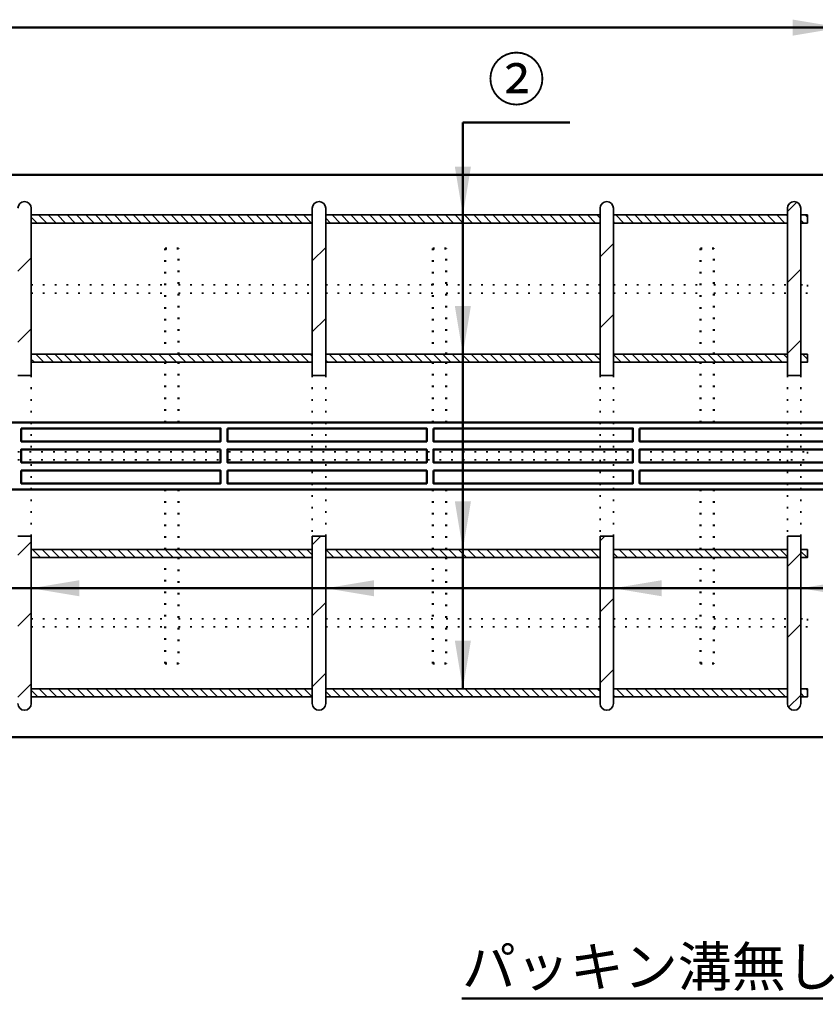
# Model space of a CAD drawing. Units: millimetres, scale not verified. Extents: x -2102 to 2102, y -1485 to 1485.
# Drawn here: x 1202 to 1796, y 299 to 1030 of the extents above; entities that cross this region are included whole.
import ezdxf
from ezdxf.enums import TextEntityAlignment as Align

# ---------------------------------------------------------------- set-up
doc = ezdxf.new("R2010")
doc.units = ezdxf.units.MM
doc.header["$LTSCALE"] = 5
doc.linetypes.add('DOTTED', pattern=[1.75, 0.25, -1.5])
doc.layers.add('0-0_V-nasSTD', color=7, linetype='Continuous', lineweight=35)
doc.layers.add('0-1_0', color=7, linetype='Continuous', lineweight=50)
doc.styles.add('ＭＳ ゴシック', font='')
doc.styles.get('ＭＳ ゴシック').set_extended_font_data('MS Gothic')

msp = doc.modelspace()

# ---------------------------------------------------------------- linework, layer by layer
at = {"layer": '0-0_V-nasSTD', "lineweight": 50}
for p, q in [((1532.814, 953.351), (1532.814, 530.351)), ((815.314, 605.493), (1918.314, 605.493))]:
    msp.add_line(p, q, dxfattribs=at)
at = {"layer": '0-0_V-nasSTD'}
for p, q in [((1775.314, 886.936), (1782.312, 893.934)), ((1210.314, 889.351), (1210.314, 764.351)), ((1420.314, 889.351), (1420.314, 764.351)), ((1430.314, 889.351), (1430.314, 764.351)), ((1635.314, 889.351), (1635.314, 764.351)), ((1645.314, 889.351), (1645.314, 764.351)), ((1775.314, 889.351), (1775.314, 764.351)), ((1785.314, 889.351), (1785.314, 764.351)), ((1210.314, 884.351), (1420.314, 884.351)), ((1210.314, 882.795), (1214.758, 878.351)), ((1210.314, 878.351), (1420.314, 878.351)), ((1215.829, 884.351), (1221.829, 878.351)), ((1222.9, 884.351), (1228.9, 878.351)), ((1229.971, 884.351), (1235.971, 878.351)), ((1237.042, 884.351), (1243.042, 878.351)), ((1244.113, 884.351), (1250.113, 878.351)), ((1251.184, 884.351), (1257.184, 878.351)), ((1258.256, 884.351), (1264.256, 878.351)), ((1265.327, 884.351), (1271.327, 878.351)), ((1272.398, 884.351), (1278.398, 878.351)), ((1279.469, 884.351), (1285.469, 878.351)), ((1286.54, 884.351), (1292.54, 878.351)), ((1293.611, 884.351), (1299.611, 878.351)), ((1300.682, 884.351), (1306.682, 878.351)), ((1307.753, 884.351), (1313.753, 878.351)), ((1314.824, 884.351), (1320.824, 878.351)), ((1321.895, 884.351), (1327.895, 878.351)), ((1328.966, 884.351), (1334.966, 878.351)), ((1336.037, 884.351), (1342.037, 878.351)), ((1343.108, 884.351), (1349.108, 878.351)), ((1350.179, 884.351), (1356.179, 878.351)), ((1357.251, 884.351), (1363.251, 878.351)), ((1364.322, 884.351), (1370.322, 878.351)), ((1371.393, 884.351), (1377.393, 878.351)), ((1378.464, 884.351), (1384.464, 878.351)), ((1385.535, 884.351), (1391.535, 878.351)), ((1392.606, 884.351), (1398.606, 878.351)), ((1399.677, 884.351), (1405.677, 878.351)), ((1406.748, 884.351), (1412.748, 878.351)), ((1413.819, 884.351), (1419.819, 878.351)), ((1430.314, 884.351), (1635.314, 884.351)), ((1430.314, 881.998), (1433.961, 878.351)), ((1430.314, 878.351), (1635.314, 878.351)), ((1435.032, 884.351), (1441.032, 878.351)), ((1442.103, 884.351), (1448.103, 878.351)), ((1449.174, 884.351), (1455.174, 878.351)), ((1456.245, 884.351), (1462.245, 878.351)), ((1463.317, 884.351), (1469.317, 878.351)), ((1470.388, 884.351), (1476.388, 878.351)), ((1477.459, 884.351), (1483.459, 878.351)), ((1484.53, 884.351), (1490.53, 878.351)), ((1491.601, 884.351), (1497.601, 878.351)), ((1498.672, 884.351), (1504.672, 878.351)), ((1505.743, 884.351), (1511.743, 878.351)), ((1512.814, 884.351), (1518.814, 878.351)), ((1519.885, 884.351), (1525.885, 878.351)), ((1526.956, 884.351), (1532.956, 878.351)), ((1534.027, 884.351), (1540.027, 878.351)), ((1541.098, 884.351), (1547.098, 878.351)), ((1548.169, 884.351), (1554.169, 878.351)), ((1555.24, 884.351), (1561.24, 878.351)), ((1562.311, 884.351), (1568.311, 878.351)), ((1569.383, 884.351), (1575.383, 878.351)), ((1576.454, 884.351), (1582.454, 878.351)), ((1583.525, 884.351), (1589.525, 878.351)), ((1590.596, 884.351), (1596.596, 878.351)), ((1597.667, 884.351), (1603.667, 878.351)), ((1604.738, 884.351), (1610.738, 878.351)), ((1611.809, 884.351), (1617.809, 878.351)), ((1618.88, 884.351), (1624.88, 878.351)), ((1625.951, 884.351), (1631.951, 878.351)), ((1633.022, 884.351), (1635.314, 882.059)), ((1645.314, 884.351), (1775.314, 884.351)), ((1645.314, 879.13), (1646.093, 878.351)), ((1645.314, 878.351), (1775.314, 878.351)), ((1647.164, 884.351), (1653.164, 878.351)), ((1654.235, 884.351), (1660.235, 878.351)), ((1661.306, 884.351), (1667.306, 878.351)), ((1668.377, 884.351), (1674.377, 878.351)), ((1675.449, 884.351), (1681.449, 878.351)), ((1682.52, 884.351), (1688.52, 878.351)), ((1689.591, 884.351), (1695.591, 878.351)), ((1696.662, 884.351), (1702.662, 878.351)), ((1703.733, 884.351), (1709.733, 878.351)), ((1710.804, 884.351), (1716.804, 878.351)), ((1717.875, 884.351), (1723.875, 878.351)), ((1724.946, 884.351), (1730.946, 878.351)), ((1732.017, 884.351), (1738.017, 878.351)), ((1739.088, 884.351), (1745.088, 878.351)), ((1746.159, 884.351), (1752.159, 878.351)), ((1753.23, 884.351), (1759.23, 878.351)), ((1760.301, 884.351), (1766.301, 878.351)), ((1767.372, 884.351), (1773.372, 878.351)), ((1774.444, 884.351), (1775.314, 883.481)), ((1785.314, 880.552), (1787.515, 878.351)), ((1788.586, 884.351), (1790.314, 882.623)), ((1635.314, 853.002), (1645.314, 863.002)), ((1420.314, 850.134), (1430.314, 860.134)), ((1200.314, 842.266), (1210.314, 852.266)), ((1775.314, 833.903), (1785.314, 843.903)), ((1420.314, 797.101), (1430.314, 807.101)), ((1635.314, 799.969), (1645.314, 809.969)), ((1200.314, 789.233), (1210.314, 799.233)), ((1775.314, 780.87), (1785.314, 790.87)), ((1210.314, 780.351), (1420.314, 780.351)), ((1210.314, 776.729), (1212.692, 774.351)), ((1213.763, 780.351), (1219.763, 774.351)), ((1220.834, 780.351), (1226.834, 774.351)), ((1227.905, 780.351), (1233.905, 774.351)), ((1234.976, 780.351), (1240.976, 774.351)), ((1242.047, 780.351), (1248.047, 774.351)), ((1249.118, 780.351), (1255.118, 774.351)), ((1256.19, 780.351), (1262.19, 774.351)), ((1263.261, 780.351), (1269.261, 774.351)), ((1270.332, 780.351), (1276.332, 774.351)), ((1277.403, 780.351), (1283.403, 774.351)), ((1284.474, 780.351), (1290.474, 774.351)), ((1291.545, 780.351), (1297.545, 774.351)), ((1298.616, 780.351), (1304.616, 774.351)), ((1305.687, 780.351), (1311.687, 774.351)), ((1312.758, 780.351), (1318.758, 774.351)), ((1319.829, 780.351), (1325.829, 774.351)), ((1326.9, 780.351), (1332.9, 774.351)), ((1333.971, 780.351), (1339.971, 774.351)), ((1341.042, 780.351), (1347.042, 774.351)), ((1348.113, 780.351), (1354.113, 774.351)), ((1355.184, 780.351), (1361.184, 774.351)), ((1362.256, 780.351), (1368.256, 774.351)), ((1369.327, 780.351), (1375.327, 774.351)), ((1376.398, 780.351), (1382.398, 774.351)), ((1383.469, 780.351), (1389.469, 774.351)), ((1390.54, 780.351), (1396.54, 774.351)), ((1397.611, 780.351), (1403.611, 774.351)), ((1404.682, 780.351), (1410.682, 774.351)), ((1411.753, 780.351), (1417.753, 774.351)), ((1418.824, 780.351), (1420.314, 778.861)), ((1430.314, 780.351), (1635.314, 780.351)), ((1430.314, 775.932), (1431.895, 774.351)), ((1432.966, 780.351), (1438.966, 774.351)), ((1440.037, 780.351), (1446.037, 774.351)), ((1447.108, 780.351), (1453.108, 774.351)), ((1454.179, 780.351), (1460.179, 774.351)), ((1461.251, 780.351), (1467.251, 774.351)), ((1468.322, 780.351), (1474.322, 774.351)), ((1475.393, 780.351), (1481.393, 774.351)), ((1482.464, 780.351), (1488.464, 774.351)), ((1489.535, 780.351), (1495.535, 774.351)), ((1496.606, 780.351), (1502.606, 774.351)), ((1503.677, 780.351), (1509.677, 774.351)), ((1510.748, 780.351), (1516.748, 774.351)), ((1517.819, 780.351), (1523.819, 774.351)), ((1524.89, 780.351), (1530.89, 774.351)), ((1531.961, 780.351), (1537.961, 774.351)), ((1539.032, 780.351), (1545.032, 774.351)), ((1546.103, 780.351), (1552.103, 774.351)), ((1553.174, 780.351), (1559.174, 774.351)), ((1560.245, 780.351), (1566.245, 774.351)), ((1567.317, 780.351), (1573.317, 774.351)), ((1574.388, 780.351), (1580.388, 774.351)), ((1581.459, 780.351), (1587.459, 774.351)), ((1588.53, 780.351), (1594.53, 774.351)), ((1595.601, 780.351), (1601.601, 774.351)), ((1602.672, 780.351), (1608.672, 774.351)), ((1609.743, 780.351), (1615.743, 774.351)), ((1616.814, 780.351), (1622.814, 774.351)), ((1623.885, 780.351), (1629.885, 774.351)), ((1630.956, 780.351), (1635.314, 775.993)), ((1645.314, 780.351), (1775.314, 780.351)), ((1645.314, 780.136), (1651.098, 774.351)), ((1652.169, 780.351), (1658.169, 774.351)), ((1659.24, 780.351), (1665.24, 774.351)), ((1666.311, 780.351), (1672.311, 774.351)), ((1673.383, 780.351), (1679.383, 774.351)), ((1680.454, 780.351), (1686.454, 774.351)), ((1687.525, 780.351), (1693.525, 774.351)), ((1694.596, 780.351), (1700.596, 774.351)), ((1701.667, 780.351), (1707.667, 774.351)), ((1708.738, 780.351), (1714.738, 774.351)), ((1715.809, 780.351), (1721.809, 774.351)), ((1722.88, 780.351), (1728.88, 774.351)), ((1729.951, 780.351), (1735.951, 774.351)), ((1737.022, 780.351), (1743.022, 774.351)), ((1744.093, 780.351), (1750.093, 774.351)), ((1751.164, 780.351), (1757.164, 774.351)), ((1758.235, 780.351), (1764.235, 774.351)), ((1765.306, 780.351), (1771.306, 774.351)), ((1772.377, 780.351), (1775.314, 777.415)), ((1786.52, 780.351), (1790.314, 776.557)), ((1210.314, 774.351), (1420.314, 774.351)), ((1430.314, 774.351), (1635.314, 774.351)), ((1645.314, 774.351), (1775.314, 774.351)), ((1200.314, 764.351), (1210.314, 764.351)), ((1420.314, 764.351), (1430.314, 764.351)), ((1635.314, 764.351), (1645.314, 764.351)), ((1775.314, 764.351), (1785.314, 764.351)), ((1200.314, 644.351), (1210.314, 644.351)), ((1210.314, 644.351), (1210.314, 519.351)), ((1420.314, 644.351), (1420.314, 519.351)), ((1420.314, 644.351), (1430.314, 644.351)), ((1420.314, 638.002), (1426.662, 644.351)), ((1430.314, 644.351), (1430.314, 519.351)), ((1635.314, 644.351), (1635.314, 519.351)), ((1635.314, 644.351), (1645.314, 644.351)), ((1635.314, 640.87), (1638.795, 644.351)), ((1645.314, 644.351), (1645.314, 519.351)), ((1775.314, 644.351), (1775.314, 519.351)), ((1775.314, 644.351), (1785.314, 644.351)), ((1785.314, 644.351), (1785.314, 519.351)), ((1200.314, 630.134), (1210.314, 640.134)), ((1210.314, 634.351), (1420.314, 634.351)), ((1211.271, 634.351), (1217.271, 628.351)), ((1218.342, 634.351), (1224.342, 628.351)), ((1225.413, 634.351), (1231.413, 628.351)), ((1232.484, 634.351), (1238.484, 628.351)), ((1239.555, 634.351), (1245.555, 628.351)), ((1246.626, 634.351), (1252.626, 628.351)), ((1253.697, 634.351), (1259.697, 628.351)), ((1260.768, 634.351), (1266.768, 628.351)), ((1267.839, 634.351), (1273.839, 628.351)), ((1274.91, 634.351), (1280.91, 628.351)), ((1281.981, 634.351), (1287.981, 628.351)), ((1289.052, 634.351), (1295.052, 628.351)), ((1296.124, 634.351), (1302.124, 628.351)), ((1303.195, 634.351), (1309.195, 628.351)), ((1310.266, 634.351), (1316.266, 628.351)), ((1317.337, 634.351), (1323.337, 628.351)), ((1324.408, 634.351), (1330.408, 628.351)), ((1331.479, 634.351), (1337.479, 628.351)), ((1338.55, 634.351), (1344.55, 628.351)), ((1345.621, 634.351), (1351.621, 628.351)), ((1352.692, 634.351), (1358.692, 628.351)), ((1359.763, 634.351), (1365.763, 628.351)), ((1366.834, 634.351), (1372.834, 628.351)), ((1373.905, 634.351), (1379.905, 628.351)), ((1380.976, 634.351), (1386.976, 628.351)), ((1388.047, 634.351), (1394.047, 628.351)), ((1395.118, 634.351), (1401.118, 628.351)), ((1402.19, 634.351), (1408.19, 628.351)), ((1409.261, 634.351), (1415.261, 628.351)), ((1416.332, 634.351), (1420.314, 630.369)), ((1430.314, 634.351), (1635.314, 634.351)), ((1430.474, 634.351), (1436.474, 628.351)), ((1437.545, 634.351), (1443.545, 628.351)), ((1444.616, 634.351), (1450.616, 628.351)), ((1451.687, 634.351), (1457.687, 628.351)), ((1458.758, 634.351), (1464.758, 628.351)), ((1465.829, 634.351), (1471.829, 628.351)), ((1472.9, 634.351), (1478.9, 628.351)), ((1479.971, 634.351), (1485.971, 628.351)), ((1487.042, 634.351), (1493.042, 628.351)), ((1494.113, 634.351), (1500.113, 628.351)), ((1501.184, 634.351), (1507.184, 628.351)), ((1508.256, 634.351), (1514.256, 628.351)), ((1515.327, 634.351), (1521.327, 628.351)), ((1522.398, 634.351), (1528.398, 628.351)), ((1529.469, 634.351), (1535.469, 628.351)), ((1536.54, 634.351), (1542.54, 628.351)), ((1543.611, 634.351), (1549.611, 628.351)), ((1550.682, 634.351), (1556.682, 628.351)), ((1557.753, 634.351), (1563.753, 628.351)), ((1564.824, 634.351), (1570.824, 628.351)), ((1571.895, 634.351), (1577.895, 628.351)), ((1578.966, 634.351), (1584.966, 628.351)), ((1586.037, 634.351), (1592.037, 628.351)), ((1593.108, 634.351), (1599.108, 628.351)), ((1600.179, 634.351), (1606.179, 628.351)), ((1607.251, 634.351), (1613.251, 628.351)), ((1614.322, 634.351), (1620.322, 628.351)), ((1621.393, 634.351), (1627.393, 628.351)), ((1628.464, 634.351), (1634.464, 628.351)), ((1645.314, 634.351), (1775.314, 634.351)), ((1645.314, 631.643), (1648.606, 628.351)), ((1649.677, 634.351), (1655.677, 628.351)), ((1656.748, 634.351), (1662.748, 628.351)), ((1663.819, 634.351), (1669.819, 628.351)), ((1670.89, 634.351), (1676.89, 628.351)), ((1677.961, 634.351), (1683.961, 628.351)), ((1685.032, 634.351), (1691.032, 628.351)), ((1692.103, 634.351), (1698.103, 628.351)), ((1699.174, 634.351), (1705.174, 628.351)), ((1706.245, 634.351), (1712.245, 628.351)), ((1713.317, 634.351), (1719.317, 628.351)), ((1720.388, 634.351), (1726.388, 628.351)), ((1727.459, 634.351), (1733.459, 628.351)), ((1734.53, 634.351), (1740.53, 628.351)), ((1741.601, 634.351), (1747.601, 628.351)), ((1748.672, 634.351), (1754.672, 628.351)), ((1755.743, 634.351), (1761.743, 628.351)), ((1762.814, 634.351), (1768.814, 628.351)), ((1769.885, 634.351), (1775.314, 628.922)), ((1775.314, 621.771), (1785.314, 631.771)), ((1785.314, 633.064), (1790.027, 628.351)), ((1210.314, 628.351), (1420.314, 628.351)), ((1430.314, 628.351), (1635.314, 628.351)), ((1645.314, 628.351), (1775.314, 628.351)), ((1420.314, 584.969), (1430.314, 594.969)), ((1635.314, 587.837), (1645.314, 597.837)), ((1200.314, 577.101), (1210.314, 587.101)), ((1775.314, 568.738), (1785.314, 578.738)), ((1420.314, 531.936), (1430.314, 541.936)), ((1635.314, 534.804), (1645.314, 544.804)), ((1200.314, 524.068), (1210.314, 534.068)), ((1210.314, 530.351), (1420.314, 530.351)), ((1210.314, 529.242), (1215.205, 524.351)), ((1216.276, 530.351), (1222.276, 524.351)), ((1223.347, 530.351), (1229.347, 524.351)), ((1230.418, 530.351), (1236.418, 524.351)), ((1237.489, 530.351), (1243.489, 524.351)), ((1244.56, 530.351), (1250.56, 524.351)), ((1251.631, 530.351), (1257.631, 524.351)), ((1258.702, 530.351), (1264.702, 524.351)), ((1265.773, 530.351), (1271.773, 524.351)), ((1272.844, 530.351), (1278.844, 524.351)), ((1279.915, 530.351), (1285.915, 524.351)), ((1286.986, 530.351), (1292.986, 524.351)), ((1294.058, 530.351), (1300.058, 524.351)), ((1301.129, 530.351), (1307.129, 524.351)), ((1308.2, 530.351), (1314.2, 524.351)), ((1315.271, 530.351), (1321.271, 524.351)), ((1322.342, 530.351), (1328.342, 524.351)), ((1329.413, 530.351), (1335.413, 524.351)), ((1336.484, 530.351), (1342.484, 524.351)), ((1343.555, 530.351), (1349.555, 524.351)), ((1350.626, 530.351), (1356.626, 524.351)), ((1357.697, 530.351), (1363.697, 524.351)), ((1364.768, 530.351), (1370.768, 524.351)), ((1371.839, 530.351), (1377.839, 524.351)), ((1378.91, 530.351), (1384.91, 524.351)), ((1385.981, 530.351), (1391.981, 524.351)), ((1393.052, 530.351), (1399.052, 524.351)), ((1400.124, 530.351), (1406.124, 524.351)), ((1407.195, 530.351), (1413.195, 524.351)), ((1414.266, 530.351), (1420.266, 524.351)), ((1430.314, 530.351), (1635.314, 530.351)), ((1430.314, 528.445), (1434.408, 524.351)), ((1435.479, 530.351), (1441.479, 524.351)), ((1442.55, 530.351), (1448.55, 524.351)), ((1449.621, 530.351), (1455.621, 524.351)), ((1456.692, 530.351), (1462.692, 524.351)), ((1463.763, 530.351), (1469.763, 524.351)), ((1470.834, 530.351), (1476.834, 524.351)), ((1477.905, 530.351), (1483.905, 524.351)), ((1484.976, 530.351), (1490.976, 524.351)), ((1492.047, 530.351), (1498.047, 524.351)), ((1499.118, 530.351), (1505.118, 524.351)), ((1506.19, 530.351), (1512.19, 524.351)), ((1513.261, 530.351), (1519.261, 524.351)), ((1520.332, 530.351), (1526.332, 524.351)), ((1527.403, 530.351), (1533.403, 524.351)), ((1534.474, 530.351), (1540.474, 524.351)), ((1541.545, 530.351), (1547.545, 524.351)), ((1548.616, 530.351), (1554.616, 524.351)), ((1555.687, 530.351), (1561.687, 524.351)), ((1562.758, 530.351), (1568.758, 524.351)), ((1569.829, 530.351), (1575.829, 524.351)), ((1576.9, 530.351), (1582.9, 524.351)), ((1583.971, 530.351), (1589.971, 524.351)), ((1591.042, 530.351), (1597.042, 524.351)), ((1598.113, 530.351), (1604.113, 524.351)), ((1605.184, 530.351), (1611.184, 524.351)), ((1612.256, 530.351), (1618.256, 524.351)), ((1619.327, 530.351), (1625.327, 524.351)), ((1626.398, 530.351), (1632.398, 524.351)), ((1633.469, 530.351), (1635.314, 528.506)), ((1645.314, 530.351), (1775.314, 530.351)), ((1647.611, 530.351), (1653.611, 524.351)), ((1654.682, 530.351), (1660.682, 524.351)), ((1661.753, 530.351), (1667.753, 524.351)), ((1668.824, 530.351), (1674.824, 524.351)), ((1675.895, 530.351), (1681.895, 524.351)), ((1682.966, 530.351), (1688.966, 524.351)), ((1690.037, 530.351), (1696.037, 524.351)), ((1697.108, 530.351), (1703.108, 524.351)), ((1704.179, 530.351), (1710.179, 524.351)), ((1711.251, 530.351), (1717.251, 524.351)), ((1718.322, 530.351), (1724.322, 524.351)), ((1725.393, 530.351), (1731.393, 524.351)), ((1732.464, 530.351), (1738.464, 524.351)), ((1739.535, 530.351), (1745.535, 524.351)), ((1746.606, 530.351), (1752.606, 524.351)), ((1753.677, 530.351), (1759.677, 524.351)), ((1760.748, 530.351), (1766.748, 524.351)), ((1767.819, 530.351), (1773.819, 524.351)), ((1774.89, 530.351), (1775.314, 529.927)), ((1785.314, 526.998), (1787.961, 524.351)), ((1789.032, 530.351), (1790.314, 529.069)), ((1210.314, 524.351), (1420.314, 524.351)), ((1430.314, 524.351), (1635.314, 524.351)), ((1645.314, 525.577), (1646.54, 524.351)), ((1645.314, 524.351), (1775.314, 524.351)), ((1776.166, 516.558), (1785.314, 525.705))]:
    msp.add_line(p, q, dxfattribs=at)
at = {"layer": '0-0_V-nasSTD', "linetype": 'DOTTED', "lineweight": 50}
for p, q in [((1310.314, 859.351), (1310.314, 780.351)), ((1510.314, 859.351), (1510.314, 780.351)), ((1710.314, 859.351), (1710.314, 780.351)), ((1310.314, 774.351), (1310.314, 729.351)), ((1320.314, 729.351), (1320.314, 774.351)), ((1510.314, 774.351), (1510.314, 729.351)), ((1520.314, 729.351), (1520.314, 774.351)), ((1710.314, 774.351), (1710.314, 729.351)), ((1720.314, 729.351), (1720.314, 774.351)), ((1310.314, 634.351), (1310.314, 679.351)), ((1320.314, 679.351), (1320.314, 634.351)), ((1510.314, 634.351), (1510.314, 679.351)), ((1520.314, 679.351), (1520.314, 634.351)), ((1710.314, 634.351), (1710.314, 679.351)), ((1720.314, 679.351), (1720.314, 634.351)), ((1310.314, 549.351), (1310.314, 628.351)), ((1510.314, 549.351), (1510.314, 628.351)), ((1710.314, 549.351), (1710.314, 628.351))]:
    msp.add_line(p, q, dxfattribs=at)
at = {"layer": '0-0_V-nasSTD', "linetype": 'DOTTED'}
for p, q in [((1210.314, 832.066), (1310.314, 832.066)), ((1320.314, 832.066), (1420.314, 832.066)), ((1430.314, 832.066), (1510.314, 832.066)), ((1520.314, 832.066), (1635.314, 832.066)), ((1645.314, 832.066), (1710.314, 832.066)), ((1720.314, 832.066), (1775.314, 832.066)), ((1210.314, 826.066), (1310.314, 826.066)), ((1320.314, 826.066), (1420.314, 826.066)), ((1430.314, 826.066), (1510.314, 826.066)), ((1520.314, 826.066), (1635.314, 826.066)), ((1645.314, 826.066), (1710.314, 826.066)), ((1720.314, 826.066), (1775.314, 826.066)), ((1210.314, 764.351), (1210.314, 707.351)), ((1420.314, 764.351), (1420.314, 707.351)), ((1430.314, 764.351), (1430.314, 707.351)), ((1635.314, 764.351), (1635.314, 707.351)), ((1645.314, 764.351), (1645.314, 707.351)), ((1775.314, 764.351), (1775.314, 707.351)), ((1785.314, 764.351), (1785.314, 707.351)), ((815.314, 707.351), (1790.314, 707.351)), ((1790.314, 707.351), (1790.314, 701.351)), ((815.314, 701.351), (1790.314, 701.351)), ((1210.314, 644.351), (1210.314, 701.351)), ((1420.314, 701.351), (1420.314, 644.351)), ((1430.314, 644.351), (1430.314, 701.351)), ((1635.314, 701.351), (1635.314, 644.351)), ((1645.314, 644.351), (1645.314, 701.351)), ((1775.314, 701.351), (1775.314, 644.351)), ((1785.314, 644.351), (1785.314, 701.351)), ((1210.314, 582.636), (1310.314, 582.636)), ((1320.314, 582.636), (1420.314, 582.636)), ((1430.314, 582.636), (1510.314, 582.636)), ((1520.314, 582.636), (1635.314, 582.636)), ((1645.314, 582.636), (1710.314, 582.636)), ((1720.314, 582.636), (1775.314, 582.636)), ((1210.314, 576.636), (1310.314, 576.636)), ((1320.314, 576.636), (1420.314, 576.636)), ((1430.314, 576.636), (1510.314, 576.636)), ((1520.314, 576.636), (1635.314, 576.636)), ((1645.314, 576.636), (1710.314, 576.636)), ((1720.314, 576.636), (1775.314, 576.636))]:
    msp.add_line(p, q, dxfattribs=at)
at = {"layer": '0-0_V-nasSTD'}
for points in [[(1785.314, 884.351), (1790.314, 884.351), (1790.314, 878.351), (1785.314, 878.351)], [(1785.314, 780.351), (1790.314, 780.351), (1790.314, 774.351), (1785.314, 774.351)], [(1785.314, 634.351), (1790.314, 634.351), (1790.314, 628.351), (1785.314, 628.351)], [(1785.314, 530.351), (1790.314, 530.351), (1790.314, 524.351), (1785.314, 524.351)]]:
    msp.add_lwpolyline(points, dxfattribs=at)
at = {"layer": '0-0_V-nasSTD', "linetype": 'DOTTED', "lineweight": 50}
for points in [[(1320.314, 780.351), (1320.314, 859.351), (1310.314, 859.351)], [(1520.314, 780.351), (1520.314, 859.351), (1510.314, 859.351)], [(1720.314, 780.351), (1720.314, 859.351), (1710.314, 859.351)], [(1320.314, 628.351), (1320.314, 549.351), (1310.314, 549.351)], [(1520.314, 628.351), (1520.314, 549.351), (1510.314, 549.351)], [(1720.314, 628.351), (1720.314, 549.351), (1710.314, 549.351)]]:
    msp.add_lwpolyline(points, dxfattribs=at)
at = {"layer": '0-0_V-nasSTD', "linetype": 'DOTTED'}
for points in [[(1785.314, 832.066), (1790.314, 832.066), (1790.314, 826.066), (1785.314, 826.066)], [(1785.314, 582.636), (1790.314, 582.636), (1790.314, 576.636), (1785.314, 576.636)]]:
    msp.add_lwpolyline(points, dxfattribs=at)
at = {"layer": '0-0_V-nasSTD'}
for centre, start, end in [((1205.314, 889.351), 0, 180), ((1425.314, 889.351), 0, 180), ((1640.314, 889.351), 0, 180), ((1780.314, 889.351), 0, 180), ((1205.314, 519.351), 180, 0), ((1425.314, 519.351), 180, 0), ((1640.314, 519.351), 180, 0), ((1780.314, 519.351), 180, 0)]:
    msp.add_arc(centre, 5, start, end, dxfattribs=at)
for points in [[(1779.314, 1018.351), (1779.314, 1030.351), (1815.314, 1024.351)], [(1526.814, 920.351), (1532.814, 884.351), (1538.814, 920.351)], [(1526.814, 816.351), (1532.814, 780.351), (1538.814, 816.351)], [(1526.814, 670.351), (1532.814, 634.351), (1538.814, 670.351)], [(1210.314, 605.493), (1246.314, 599.493), (1246.314, 611.493)], [(1430.314, 605.493), (1466.314, 599.493), (1466.314, 611.493)], [(1645.314, 605.493), (1681.314, 599.493), (1681.314, 611.493)], [(1785.314, 605.493), (1821.314, 599.493), (1821.314, 611.493)], [(1526.814, 566.351), (1532.814, 530.351), (1538.814, 566.351)]]:
    msp.add_solid(points, dxfattribs=at)
at = {"layer": '0-1_0'}
for p, q in [((-184.686, 1024.351), (1815.314, 1024.351)), ((1532.814, 953.351), (1612.814, 953.351)), ((1815.314, 914.351), (-184.686, 914.351)), ((1813.814, 729.351), (-183.186, 729.351)), ((-183.186, 679.351), (1813.814, 679.351)), ((-184.686, 494.351), (1815.314, 494.351)), ((1532.106, 299.053), (1815.314, 299.053))]:
    msp.add_line(p, q, dxfattribs=at)
for points in [[(1202.814, 724.851), (1202.814, 715.251), (1351.814, 715.251), (1351.814, 724.851)], [(1356.814, 724.851), (1356.814, 715.251), (1505.814, 715.251), (1505.814, 724.851)], [(1510.814, 724.851), (1510.814, 715.251), (1659.814, 715.251), (1659.814, 724.851)], [(1664.814, 724.851), (1664.814, 715.251), (1808.814, 715.251), (1808.814, 724.851)], [(1351.814, 709.251), (1351.814, 699.451), (1202.814, 699.451), (1202.814, 709.251)], [(1505.814, 709.251), (1505.814, 699.451), (1356.814, 699.451), (1356.814, 709.251)], [(1659.814, 709.251), (1659.814, 699.451), (1510.814, 699.451), (1510.814, 709.251)], [(1808.814, 709.251), (1808.814, 699.451), (1664.814, 699.451), (1664.814, 709.251)], [(1202.814, 693.451), (1202.814, 683.851), (1351.814, 683.851), (1351.814, 693.451)], [(1356.814, 693.451), (1356.814, 683.851), (1505.814, 683.851), (1505.814, 693.451)], [(1510.814, 693.451), (1510.814, 683.851), (1659.814, 683.851), (1659.814, 693.451)], [(1664.814, 693.451), (1664.814, 683.851), (1808.814, 683.851), (1808.814, 693.451)]]:
    msp.add_lwpolyline(points, close=True, dxfattribs=at)

# ---------------------------------------------------------------- texts
at = {"layer": '0-0_V-nasSTD', "style": 'ＭＳ ゴシック'}
for s, height, p in [('②', 31.67, (1551.214, 960.351)), ('パッキン溝無し', 29.56, (1532.106, 299.053))]:
    msp.add_text(s, height=height, dxfattribs=at).set_placement(p, align=Align.BOTTOM_LEFT)

doc.saveas('drawing.dxf')
